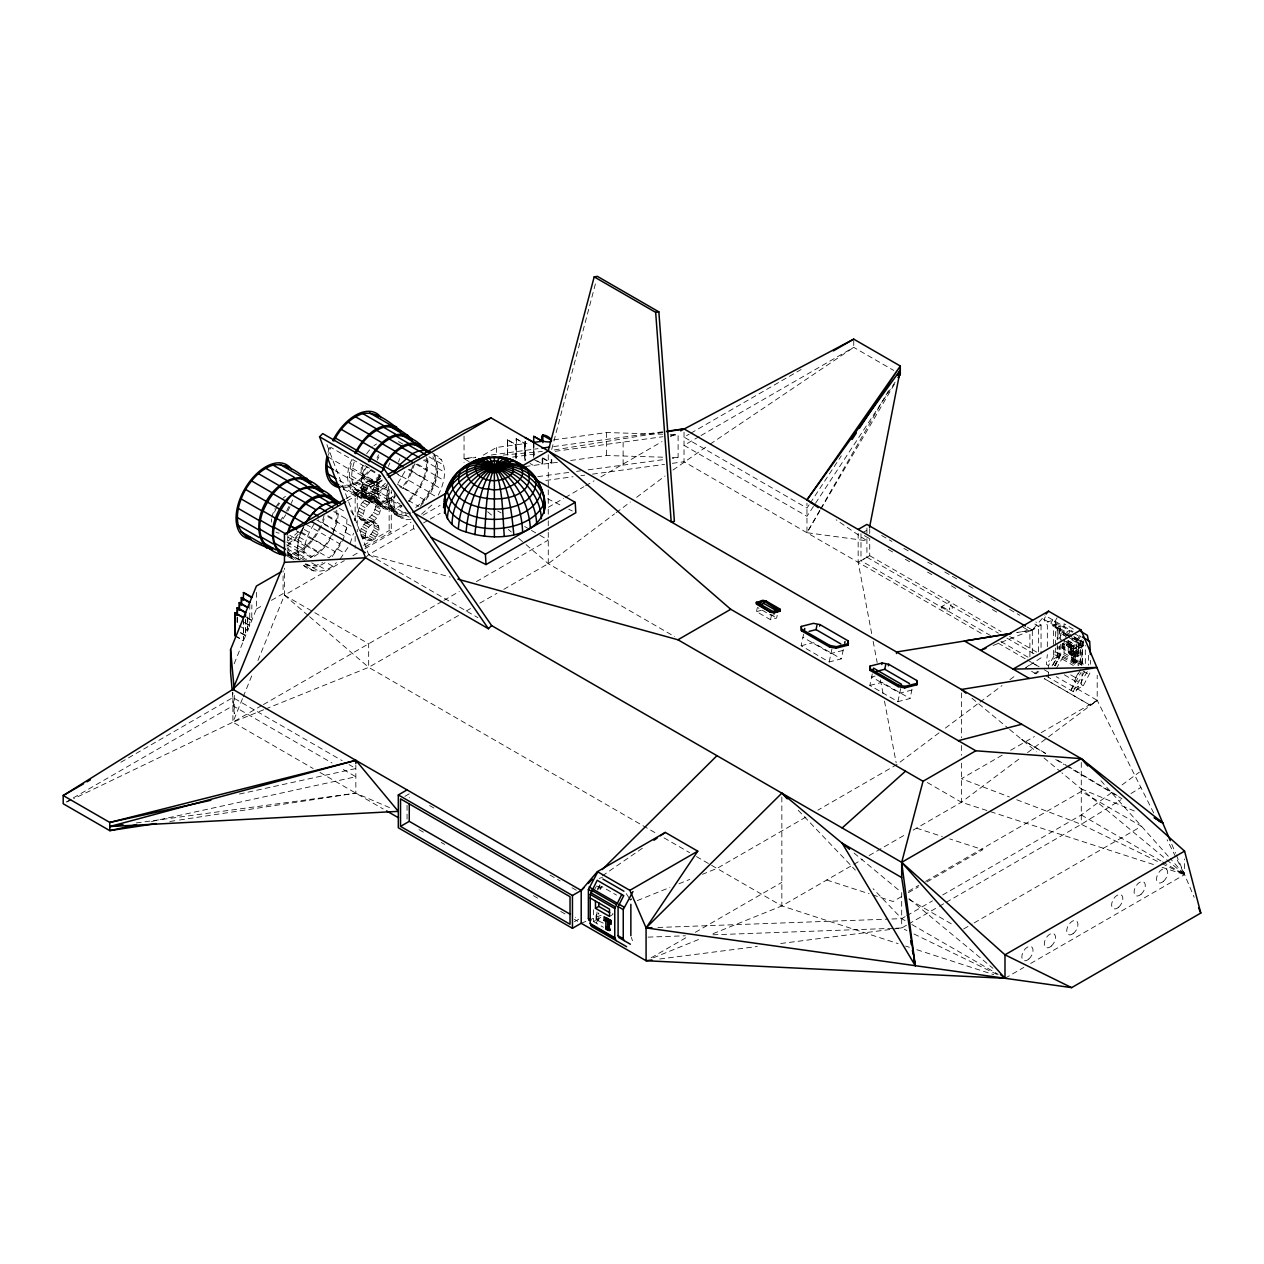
<?xml version="1.0" encoding="UTF-8"?>
<svg xmlns="http://www.w3.org/2000/svg" width="1264" height="1264" viewBox="0 0 1264 1264"><rect width="100%" height="100%" fill="white"/><g stroke="black" fill="none" stroke-linecap="round" stroke-linejoin="round"><path stroke-width="0.75" stroke-dasharray="5 3.75" d="M299.015 559.557C295.681 550.472 297.419 540.376 301.18 531.686M313.962 524.244C307.642 533.929 303.202 545.305 304.103 557.045L297.324 553.126M1063.087 647.61L1063.103 647.121M287.56 540.739L288.224 534.388M332.353 535.146L337.441 521.21L338.341 512.9L335.118 511.051M387.321 485.597C363.937 514.148 337.03 489.389 351.898 459.543L330.773 447.345L328.403 455.324M369.831 502.393C349.701 497.052 345.04 476.828 352.925 459.638L365.501 466.906C352.024 490.321 373.559 518.998 396.169 495.33M411.021 519.267L406.423 519.725L401.146 518.098L397.101 514.337L358.929 492.217C348.753 484.776 351.266 470.113 354.979 459.827M316.853 520.089L344.14 535.841L346.62 527.467L347.047 516.075M379.927 476.18C370.968 489.342 385.852 502.709 378.457 515.27C375.297 521.985 366.544 526.203 360.73 519.646C351.518 509.597 369.688 487.936 379.879 501.982L371.537 497.163M362.673 496.815C351.661 479.656 387.1 472.436 376.941 493.971C362.815 513.231 361.488 479.988 376.941 482.88M388.791 486.166L386.91 497.7L401.968 506.532C379.074 519.425 351.882 489.421 366.528 466.985L377.778 473.479M360.682 533.25C359.292 522.158 376.561 515.096 378.916 528.115C380.306 539.207 363.052 546.269 360.682 533.25L365.343 535.952L367.334 540.344M365.817 522.569C358.628 515.001 368.314 498.221 378.457 500.655M365.343 535.952C365.628 530.248 370.352 522.048 376.941 523.723M357.254 495.125C366.386 503.056 378.916 488.046 372.264 480.194M383.529 508.365C372.864 500.56 375.487 485.186 379.39 474.411M360.73 519.646C370.889 522.079 380.575 505.3 373.386 497.732M362.673 537.658C370.368 539.507 377.715 526.772 372.264 521.021M394.558 493.513L393.689 501.618L394.558 508.728L397.101 514.337M408.714 501.618C420.359 490.416 429.254 474.284 427.595 457.742M421.133 503.894C432.746 491.664 442.147 471.93 433.836 455.577M420.185 506.295C432.746 493.687 443.143 472.91 434.405 455.577L441.199 459.496C447.993 471.456 443.174 486.055 437.154 497.305M1068.981 642.965C1069.534 645.509 1066.579 643.629 1068.981 642.965C1079.993 645.888 1067.732 648.732 1075.19 644.703L1075.19 648.353L1073.484 649.333L1071.73 648.321L1073.436 647.342L1075.19 648.353M1069.518 651.418L1068.633 652.935L1069.391 651.371L1073.12 653.535L1072.046 654.863L1073.12 653.535M1071.651 651.244C1072.062 649.696 1078.255 653.393 1076.896 654.278M1072.125 659.745C1072.567 658.418 1077.449 661.072 1076.391 662.21M777.202 615.252L776.633 618.064L770.534 619.723L756.504 611.618L757.168 608.363M770.534 619.723L771.53 614.841M342.686 541.229L347.79 524.26L351.187 526.219M350.16 543.441L353.525 533.218M1062.408 647.516L1062.455 646.441M843.309 649.538L841.318 658.86L829.184 661.957L801.123 645.762L803.888 632.711M829.184 661.957L831.949 648.906M912.023 689.212L910.048 698.534L897.898 701.631L869.837 685.42L872.602 672.385M897.898 701.631L900.679 688.58M1070.102 644.751L1071.667 644.988L1070.102 644.751L1069.976 653.678M1080.641 669.683L1075.917 677.883L1071.05 690.365L1081.241 684.598L1082.189 672.732M595.391 283.926L551.452 450.411L662.889 432.335M324.074 515.538L321.988 522.538L334.849 529.964M324.105 518.967L323.015 522.632L318.291 519.915M398.571 461.992L399.566 458.658M415.003 494.982L402.142 487.556L407.545 479.656L414.292 462.261M399.598 486.577L402.742 488.394L408.383 480.13L415.429 461.96M1048.535 677.362L1048.441 665.654L1054.745 654.72L1055.582 647.99M1058.094 656.664L1060.733 654.847L1060.733 643.929M1060.733 654.847L1055.156 665.891M1056.23 668.688L1062.74 657.422L1064.067 652.935L1064.067 623.8L1073.894 629.472M1084.449 671.879L1073.089 691.534L1083.28 685.767L1090.437 672.006M244.837 622.473L249.798 625.332L256.418 609.011L256.418 591.805M242.483 698.613L232.908 722.186L73.802 798.658M243.225 696.796L252.057 675.023M257.951 660.503L284.463 595.186L284.463 568.152M234.172 663.758L247.618 630.689L247.618 617.274M286.565 511.114L290.341 503.277M304.118 525.587C298.904 535.683 294.939 548.592 300.421 559.352M320.329 525.998C314.041 539.444 302.38 553.679 286.375 554.122M321.562 525.65C315.178 539.428 303.644 554.217 287.418 555.496M377.02 458.026L378.536 454.882M289.709 535.241L329.035 557.945L335.039 551.61L342.56 539.128M397.923 483.259L406.423 468.818M596.087 920.524L596.008 911.834M1071.05 690.365L1080.941 672.527M819.736 510.466L806.969 532.713L866.914 540.818L836.12 519.804M820.715 508.76L888.513 390.671M594.301 889.935L596.26 886.554M597.366 889.145L600.21 884.231M597.619 890.093L600.1 885.795M599.752 889.066L601.332 886.333L616.5 895.086M600.353 889.414L601.933 886.68M596.229 922.925L597.588 920.571L596.008 915.626M603.212 923.131L596.434 919.908L600.779 917.395M1047.335 646.726L1047.335 625.19L1043.906 619.344L1045.865 615.947L1073.089 631.668M1050.795 623.326L1052.754 619.929M1057.083 617.78L1052.517 625.696L1081.81 642.602L1081.81 665.354M1055.851 627.623L1056.451 626.581M1052.106 665.78L1057.241 656.869L1057.241 641.701M1053.117 664.706L1057.842 656.522L1057.842 646.805M1054.571 665.543L1058.995 657.88L1058.995 646.504M1054.871 665.717L1059.595 657.533L1059.595 645.872M1076.896 639.774L1077.497 638.731M1077.07 639.868L1079.63 635.444M1078.745 639.458L1080.704 636.061M1075.617 677.709L1078.271 673.096M1087.293 671.595L1075.095 692.704L1046.497 676.193M332.195 556.492L341.754 542.856M340.142 558.988L349.48 545.147M819.878 510.798L806.969 532.713L806.969 503.167M820.857 509.123L895.339 382.66M809.102 504.826L806.969 508.096L684.029 437.123L689.117 434.184M810.177 503.198L841.287 455.846M895.117 382.123L806.969 516.297L684.029 445.323L699.292 436.507M279.929 521.305L283.847 515.554M288.239 543.71L293.88 539.586L304.213 527.151M286.833 546.111L294.196 540.739L304.972 527.752M299.41 550.63L312.271 558.056L319.018 553.126L325.306 546.49L330.694 538.59M1075.206 660.835L1073.642 660.582L1075.206 660.835L1075.332 651.908M993.125 645.462L1032.309 630.025L1044.791 615.521M341.185 486.198C352.877 486.387 362.436 478.203 369.625 469.781L381.001 476.354M385.362 483.243C378.916 490.211 368.503 496.626 358.929 492.217M362.894 496.863C373.386 497.021 382.313 490.132 388.838 482.516M409.599 499.201C420.549 488.346 428.559 472.562 426.205 456.857M431.877 505.031L419.158 516.312M1072.741 654.799L1068.475 652.335M365.486 557.772L368.677 554.612L413.565 528.684L417.104 530.438M332.558 566.067L325.78 562.148C319.128 566.92 309.285 570.301 302.301 564.329C312.097 574.504 327.502 572.75 336.414 562.67M1035.074 673.27L1037.728 671.263M1035.927 673.807L1031.535 671.263L1035.927 673.807L1041.204 669.778M1153.684 812.989L1097.199 700.319L1090.532 705.344L1044.206 678.594L1090.532 705.359L1097.199 700.319L1097.199 675.213M1071.414 653.52C1069.455 652.335 1070.956 655.589 1071.414 644.656M503.783 589.34L548.26 563.665L614.557 513.879M616.137 512.694L630.341 502.029M636.661 497.289L665.085 475.959M672.969 470.034L708.504 445.244M939.057 732.836L896.539 764.736L817.871 810.161M945.346 728.111L978.415 703.305M979.995 702.12L1002.036 685.578M1009.904 679.684L1016.209 674.944M913.145 830.116L961.43 802.245L1021.249 757.341M1027.553 752.617L1097.199 700.319L1056.198 676.651M942.739 894.944L1081.273 814.964L1112.652 791.833M1122.053 784.897L1139.322 772.178M288.113 541.055L299.268 530.959L335.039 551.61M393.151 496.152C387.053 501.192 378.284 504.62 370.668 500.939M287.165 548.655L305.825 559.415C325.085 552.131 338.136 530.453 336.73 510.119M602.217 875.936L642.649 848.049M710.131 444.138L853.737 347.347L853.737 339.131M946.151 902.338L1081.273 824.318L1121.01 799.733M1130.948 793.587L1140.886 787.44M355.152 520.689L355.152 493.165L380.638 478.44M346.036 498.616L380.243 478.882M355.152 493.165L357.27 494.398L382.771 479.672M347.347 500.813L383.261 480.083M507.322 455.245L507.654 439.746L516.344 444.754L524.592 443.648L524.592 458.958M483.227 455.135L496.578 447.44L515.807 444.833L515.807 458.232M516.107 457.884L516.107 438.75L525.16 443.569L530.122 442.89M363.653 545.29L389.154 530.564L391.271 531.781L391.271 490.495M256.418 609.011L263.086 605.172M271.412 600.353L283.089 593.622L283.089 570.664M365.77 546.506L391.271 531.781M308.1 615.442L284.463 595.186L344.329 560.631M352.877 555.686L358.012 552.731M364.854 548.781L411.021 522.111M422.998 515.206L440.109 505.331M423.551 522.917L428.528 520.041M430.202 519.077L440.172 513.326M548.26 507.291L563.539 498.474M565.229 497.495L583.889 486.719M585.595 485.739L594.08 480.841M600.874 476.923L661.957 441.642M670.441 436.744L677.235 432.825M120.902 762.239L232.908 697.57L342.181 760.659M690.808 433.204L801.123 369.515M66.597 801.787L71.685 798.848M73.375 797.868L232.908 705.77L331.942 762.95M700.999 435.527L853.737 347.347L893.648 370.399M261.759 705.533L232.908 722.186L232.908 692.64M263.449 704.554L442.21 601.348M443.933 600.353L459.322 591.473M476.417 581.598L548.26 540.123L539.839 535.257M265.487 709.025L368.677 667.345L459.322 614.999M466.163 611.049L471.298 608.095M479.846 603.165L496.942 593.29M404.907 796.336L409.267 793.808L409.267 797.742M862.443 532.823L868.273 529.458M871.686 633.627L858.161 562.29L866.914 557.234L866.914 537.168M990.644 635.618L860.989 560.726L869.727 555.686L869.727 538.29M941.885 608.363L941.885 606.436L949.059 602.296M941.885 606.436L947.099 609.453L949.675 607.968L949.675 609.896M1000.883 641.543L1029.891 658.291L1029.891 631.226L1038.629 626.186L1033.51 623.231M1032.309 653.204L1032.309 630.025L1016.793 632.537L1032.309 630.025L1041.046 624.985L1035.927 622.03M1048.535 621.477L1047.524 622.078L1052.343 620.355M1060.733 625.727L1058.189 627.197L1059.975 624.1L1060.733 642.112M1067.78 634.955L1062.503 632.6L1070.308 637.088M1065.631 636.219L1062.503 634.417L1069.328 630.483L1069.328 637.767L1083.359 645.857L1083.359 638.573M574.409 921.725L578.77 919.212L575.389 917.253M1069.929 645.304L1068.222 646.283L1066.468 645.272L1066.468 641.638L1068.175 640.658L1075.19 644.703M1062.171 644.719L1064.857 645.999L1064.651 649.68L1062.092 648.211L1062.155 644.529L1064.778 646.046L1064.778 649.696M1041.046 657.817L1025.641 667.866L1032.309 662.857L1038.581 666.46M1062.108 646.141L1064.604 647.468M1062.108 647.674L1063.988 648.716M1066.468 645.272L1068.175 644.292L1068.175 640.658M1063.94 647.2L1063.988 649.238M1071.856 637.988L1077.133 640.342L1078.887 643.186L1078.887 650.47L1065.631 643.502M593.543 909.811L593.543 921.567L596.087 920.097M1071.856 639.821L1076.533 642.523L1080.025 640.5L1085.286 643.534M1081.115 640.469L1082.126 639.884M1078.287 650.818L1078.887 643.186M1048.393 661.356L1049.515 660.709M1057.842 656.522L1053.497 659.034L1053.497 649.317M609.501 916.432L612.835 914.504L612.835 910.87M1068.222 646.283L1068.222 653.567L1069.929 652.587M1070.118 652.682L1071.825 651.703M1083.359 645.857L1076.533 649.791L1076.533 642.523M1071.872 653.693L1073.578 652.714M1078.84 652.113L1077.133 653.093L1077.086 662.02L1075.38 663L1075.38 655.716L1077.133 656.727L1078.84 655.747L1078.84 652.113L1062.503 643.518L1077.133 651.276M1073.515 645.572L1073.436 654.626L1071.73 655.605L1068.222 653.567M1075.38 655.716L1077.086 654.736L1078.84 655.747M1077.323 653.204L1070.118 649.048L1071.825 648.069L1071.872 660.977L1073.578 659.998M805.895 817.081L716.957 868.431L702.484 874.277M1077.165 681.47L1078.271 680.838M651.165 957.796L686.81 937.224M695.295 932.326L781.847 882.383M1002.162 755.193L961.43 778.703L1009.367 796.952M1010.647 750.295L1034.394 736.58M1041.188 732.662L1097.199 700.319M713.054 933.685L781.847 905.925L852.157 865.334M853.848 864.355L862.317 859.457M869.095 855.554L904.676 835.014M908.532 891.231L918.786 885.306M925.627 881.356L1081.273 791.485L1141.518 826.277L973.896 923.036M901.516 896.618L893.048 901.501L870.943 894.343M908.295 892.7L918.454 886.838M926.939 881.94L982.839 849.661L949.691 838.917M905.103 916.669L901.69 918.644L889.888 919.07M906.825 915.673L932.469 900.869M780.71 943.497L901.69 928.013L906.825 925.043M908.532 924.063L937.604 907.268M939.31 906.288L944.445 903.318M963.642 928.961L972.19 924.031M1004.991 978.289L1023.808 967.418M1030.65 963.468L1184.573 874.609L1184.573 858.951M66.739 802.055L72.032 799.512M1063.103 632.253L1060.749 633.406L1061.349 640.342M1076.533 651.624L1078.887 650.47M1071.24 647.231C1070.513 644.498 1070.008 650.423 1071.24 644.577M401.968 505.158C395.316 509.171 385.504 510.261 380.417 503.23M352.498 468.186L388.253 488.836C382.581 502.882 395.616 521.842 410.674 511.809M386.91 497.7C385.125 510.814 399.503 520.973 410.721 513.089M305.003 564.392L310.154 565.972L316.142 565.387L322.589 562.638M1072.931 647.057L1067.969 644.024M1072.725 658.86L1076.833 661.072M263.686 709.752L232.908 722.186L313.156 768.528M581.203 923.273L586.622 921.077M588.439 920.35L601.111 915.231M637.309 900.6L669.888 887.439M678.942 883.789L689.812 879.396M653.314 957.812L700.382 938.804M599.104 878.385L602.422 877.437M756.504 611.618L762.603 609.959M774.437 614.683L771.388 615.505L757.357 607.399M801.123 645.762L813.258 642.665L841.318 658.86M843.12 650.407L830.969 653.504L802.909 637.293M875.099 676.082L871.639 676.967L899.699 693.178L911.85 690.081M869.837 685.42L881.988 682.339L910.048 698.534M1074.258 651.924C1075.158 654.104 1075.538 649.491 1074.258 661.056M239.481 794.029L355.848 768.544L349.022 764.594M151.411 821.521L355.848 776.76L340.474 767.88M169.834 821.489L177.592 820.32M179.52 820.02L355.848 793.176L391.24 808.328M553.664 439.856L606.562 432.557L662.636 434.216M557.44 462.308L542.746 464.157L536.947 460.823M570.664 460.475L606.562 455.53L662.636 457.189M469.102 461.597L464.046 458.674L475.722 457.094M491.301 454.993L538.022 448.657M553.6 446.555L662.605 431.798M512.568 457.062L537.769 453.65M555.228 451.295L662.936 436.712M670.52 435.685L678.104 434.658L678.104 457.647L672.416 458.405M525.16 466.542L533.424 465.421L530.027 463.461M542.193 458.5L542.193 464.236L533.977 465.357L531.085 463.683M537.769 476.639L568.816 472.436M576.574 471.377L580.445 470.856M588.202 469.813L662.936 459.701M545.811 480.446L573.066 476.749M580.855 475.706L584.742 475.169M592.532 474.126L664.564 464.378M672.337 463.319L684.029 461.739L984.482 635.239M136.275 822.943L355.848 793.176L355.848 765.257M659.729 958.981L757.294 946.499M464.046 458.674L475.801 457.6M503.214 455.072L542.382 451.469M657.88 927.476L887.928 919.133M648.037 937.13L685.404 935.787M712.928 934.791L893.822 928.297M895.797 928.218L901.69 928.013L906.936 930.557M670.378 434.437L678.104 434.658M672.306 457.473L678.104 457.647M326.918 444.596L368.677 554.612L450.253 577.079M433.631 454.661L437.154 455.735L441.199 459.496M1072.141 654.957L1068.222 652.666M287.892 554.517L299.821 560.015M927.286 782.511L961.43 802.245L1154.569 864.876M1162.074 867.309L1184.573 874.609L1167.099 839.738M916.526 828.157L942.312 836.515M826.735 879.997L869.095 893.743M696.48 856.597L781.847 905.925L898.104 943.623M905.609 946.057L909.353 947.273M916.858 949.706L993.741 974.639M1016.746 799.764L1081.273 824.318L1160.068 862.664M1081.273 788.894L1135.578 811.504M1161.806 863.517L1184.573 874.609L1170.227 858.493M913.951 933.97L997.991 974.876M547.549 498.727L561.69 505.726M568.753 509.234L572.292 510.972M1054.824 621.13L1055.582 622.757L1072.457 632.284M1073.831 633.28L1080.372 637.072M1043.906 619.344L1072.551 635.887M1074.179 636.819L1082.821 641.812M1073.784 636.898L1080.025 640.5L1080.056 664.343M1057.241 627.734L1058.995 628.745M1080.056 640.895L1081.81 641.907M1074.021 638.541L1077.133 640.342M1064.177 633.454L1070.418 637.056M1071.983 637.957L1078.208 641.543L1078.05 665.433M1082.063 646.394L1078.05 644.071L1082.395 641.559L1082.395 664.864M1080.025 647.784L1065.994 639.679L1065.994 632.411M1066.468 641.638L1073.689 645.951M1064.177 640.737L1078.208 648.827M881.672 535.525L891.91 541.434M903.839 548.339L910.665 552.273M927.729 562.132L932.848 565.087M944.793 571.976L956.737 578.88M968.682 585.785L973.801 588.74M990.865 598.583L997.691 602.533M1009.636 609.422L1019.858 615.347M1068.27 643.265L1073.61 646.346M1068.143 643.439L1073.515 646.536M1067.985 643.834L1073.247 646.868M1068.048 644.324L1072.788 647.057M1072.062 650.518L1077.323 653.551M1077.26 653.757L1071.919 650.676L1077.165 653.946M1071.698 651.039L1077.039 654.12M1062.139 646.046L1064.604 647.531M1071.651 651.608L1076.596 654.452M1027.19 627.07L1032.309 630.025M1069.075 651.45L1073.199 653.836M1068.917 651.576L1073.183 654.041M1073.436 654.626L1062.187 648.148L1062.234 644.482M1068.633 651.924L1073.025 654.452M1068.459 652.524L1072.583 654.91M864.402 535.636L871.228 539.586M888.276 549.429L893.395 552.4M905.34 559.288L912.166 563.238M927.523 572.102L934.349 576.036M951.413 585.896L958.238 589.846M968.477 595.755L980.422 602.644M992.351 609.548L997.47 612.503M1023.066 627.292L1029.891 631.226M1064.067 652.935L1085.349 665.212L1085.286 645.509M1072.567 658.971L1076.833 661.435M1072.409 659.144L1076.77 661.657M1072.283 659.318L1077.086 662.02M1063.577 654.578L1081.589 664.975M1072.125 660.108L1076.075 662.383M1071.872 660.977L1075.38 663M1055.582 651.876L1078.745 665.243M1062.74 657.422L1075.838 664.975M1054.745 654.72L1073.357 665.48M1083.185 671.152L1089.584 674.85M1057.241 656.869L1058.995 657.88M869.727 555.686L1001.104 631.558M1009.636 636.487L1038.629 653.251L1038.629 626.186M866.914 557.234L998.37 633.169M1006.902 638.099L1037.633 655.842M1070.766 674.897L1075.917 677.883M1048.441 665.654L1046.387 664.469L1047.335 654.562M1064.335 674.834L1075.79 681.438M1081.241 684.598L1083.28 685.767M998.149 643.123L1025.452 658.907M1027.174 659.887L1042.531 668.767M1044.238 669.746L1049.373 672.717M516.107 438.75L524.592 443.648M542.872 457.947L551.783 463.082L551.783 457.347M542.54 458.137L551.23 463.161L551.23 457.426M507.322 439.935L515.807 444.833M1045.533 753.233L1021.707 739.472L1045.486 753.534M1057.447 760.106L1065.963 765.02M1067.653 766L1119.509 796.841M533.708 459.338L542.193 464.236M770.408 614.462L776.633 618.064M1081.273 814.964L1160.873 860.91M1162.564 861.89L1184.573 874.609L1061.918 772.841M430.36 451.817L437.154 455.735M436.949 461.202L443.743 465.12M428.954 456.825L436.317 461.076M398.476 441.578L403.342 444.391M424.815 459.527L428.038 461.376M437.818 468.296L444.612 472.215M423.456 460.112L437.17 468.028M417.499 464.109L427.153 469.687M497.732 510.956L501.097 512.9M524.686 526.519L529.727 529.426M531.417 530.406L538.148 534.293M415.824 464.109L436.317 475.959M436.949 476.417L443.743 480.336M409.568 469.307L412.712 471.124M411.685 471.03L424.546 478.44M408.256 469.544L433.836 484.317M434.405 484.965L441.199 488.884M394.131 471.899L429.886 492.549M397.765 474.569L401.146 476.528M430.36 493.387L435.448 496.325M526.093 544.673L548.26 563.665L674.597 636.598M365.154 465.689L370.241 468.628M397.449 484.333L424.736 500.086M408.398 500.465L418.732 506.422M363.921 475.754L378.015 483.891M350.207 468.802L362.784 476.07M383.577 488.078L391.445 492.612M369.23 479.909L378.694 485.376M327.929 456.904L349.054 469.102M362.768 477.018L383.893 489.215M367.461 480.668L372.137 483.354M374.255 484.586L378.916 487.272M365.707 481.947L370.384 484.633M374.018 486.751L378.694 489.437M351.645 476.117L400.261 504.178M364.079 483.67L368.74 486.371M373.354 489.026L378.015 491.728M363.037 484.065L375.898 491.475M349.275 477.476L361.852 484.744M376.53 493.213L389.107 500.481M362.673 485.724L367.334 488.425M372.264 491.269L376.941 493.971M335.086 470.666L348.09 478.171M355.405 482.39L376.53 494.587M361.583 487.983L366.26 490.669M370.858 493.323L375.534 496.025M352.498 483.053L405.855 513.863M387.779 504.81L394.558 508.728M405.776 515.191L409.173 517.15M363.921 491.333L376.783 498.759M382.36 501.982L395.221 509.408M360.904 490.258L365.58 492.96M369.23 495.061L373.891 497.747M350.207 485.092L362.784 492.36M369.467 496.215L382.06 503.483M354.979 488.552L399.851 514.464M360.682 492.423L365.343 495.109M367.461 496.341L374.444 500.307M375.692 501.018L380.78 503.957M339.305 480.478L369.167 497.716M399.629 515.807L406.423 519.725M366.528 497.1L388.933 510.024M360.904 494.319L370.384 499.786M367.066 498.364L372.137 501.287M376.008 503.514L381.08 506.453M394.368 514.179L401.146 518.098M361.583 495.82L368.74 499.944M352.925 491.111L375.487 504.131M340.522 485.818L362.31 498.395M364.743 500.054L369.815 502.977M375.692 506.374L380.78 509.297M343.413 489.073L356.416 496.578M362.594 502.329L367.666 505.252M374.808 509.376L379.879 512.299M360.73 505.031L365.817 507.97M373.386 512.331L378.457 515.27M359.308 507.986L364.395 510.925M371.537 515.048L376.609 517.971M358.423 511.004L363.495 513.927M369.372 517.324L374.444 520.247M370.858 520.594L378.015 524.718M358.123 513.848L363.195 516.771M367.066 519.014L372.137 521.937M369.23 520.752L378.694 526.219M358.423 516.344L363.495 519.283M364.743 519.994L372.137 524.197M374.255 525.413L378.916 528.115M359.308 518.319L367.666 523.138M365.707 522.775L370.384 525.476M374.018 527.578L378.694 530.28M339.242 508.349L346.62 512.599M364.079 524.513L368.74 527.199M373.354 529.869L378.015 532.555M362.673 526.567L367.334 529.268M372.264 532.112L376.941 534.798M333.759 511.62L347.474 519.551M361.583 528.81L366.26 531.512M370.858 534.166L375.534 536.868M360.904 531.101L365.58 533.787M369.23 535.889L373.891 538.59M367.461 537.184L372.137 539.87M327.803 515.633L337.441 521.21M360.904 535.146L370.384 540.613M327.818 516.613L346.62 527.467M361.583 536.647L368.74 540.787M346.036 532.665L352.83 536.584M368.677 554.612L477.95 617.701M306.125 524.402L340.19 544.073M304.15 529.426L309.238 532.365M337.978 549.35L344.756 553.269M312.445 539.08L325.306 546.49M300.453 532.65L313.03 539.918M296.171 530.69L301.053 533.503M299.094 537.01L305.888 540.929M306.157 545.716L319.018 553.126M293.88 539.586L306.457 546.854M287.686 536.995L294.196 540.739M297.356 545.432L304.134 549.35M909.037 899.415L953.609 925.153M286.833 542.003L312.271 556.681M286.833 544.737L299.41 552.005M319.128 565.956L325.922 569.874M311.718 562.828L316.142 565.387M292.663 553.506L305.525 560.916M287.639 552.273L292.347 555.007M287.323 552.795L301.037 560.726M307.199 564.281L310.154 565.972M312.714 567.631L319.508 571.549M287.987 555.054L296.013 559.683M287.402 556.176L292.221 558.957M905.071 920.603L901.69 918.644L873.092 888.703M911.85 924.505L998.212 974.37M284.463 595.186L313.093 611.713M314.783 612.692L368.677 643.803L368.677 667.345L657.201 833.924M664.042 837.874L689.638 852.647M246.907 617.385L251.868 620.261M246.654 617.638L251.741 620.577L251.868 604.903M244.584 622.725L249.672 625.664L247.744 630.388L242.783 627.513M239.133 625.791L247.618 630.689M240.713 632.6L245.674 635.476L245.674 620.118M240.444 632.869L245.532 635.808L245.532 616.627M235.325 635.76L243.604 640.548L243.604 619.455M234.993 635.95L243.478 640.848L243.478 621.667M596.766 885.953L600.779 888.26M429.618 805.563L436.396 809.466M549.966 875.036L560.126 880.913M571.992 887.755L577.079 890.693M596.734 919.386L598.788 920.571L598.788 912.987M593.543 921.567L603.37 927.239M319.997 772.462L383.15 808.944M419 829.626L425.826 833.576M441.199 842.44L444.612 844.415M533.392 895.67L540.218 899.62M560.71 911.439L567.536 915.389M574.362 919.323L577.774 921.298M313.772 570.996L309.095 568.247L305.793 563.491M1055.693 759.553L1064.177 764.578M1065.884 765.573L1121.958 798.722M971.969 698.218L1008.151 728.222M1009.652 729.47L1036.591 751.827M1044.048 758.005L1060.417 771.593M854.037 853.042L900.205 891.341M909.037 898.672L992.983 968.319M487.683 511.762L492.123 515.554M508.365 529.49L511.32 532.018M518.714 538.338L524.623 543.409M309.585 616.706L368.677 667.345M294.67 558.419L290.72 554.754L288.224 549.271L287.592 544.057M293.833 559.873L289.693 556.034L287.086 550.282M798.184 810.256L855.38 870.153M1100.912 780.71L1168.916 857.024M350.728 510.861L352.925 514.037L354.615 520.484M626.265 893.664L629.282 898.23M1076.533 640.69L1078.287 643.534M1171.775 844.241L1175.536 853.168M1176.294 854.954L1194.164 897.329M597.524 919.276L598.188 920.919L598.188 913.145M631.384 937.398L632.442 940.7M873.155 641.338L877.169 662.541M880.455 679.906L883.015 693.399M884.484 701.109L896.176 762.808M232.339 692.166L234.282 713.733L234.282 694.141M413.439 525.066L413.565 528.684M1090.437 660.345L1090.437 664.232M1088.62 655.337L1088.62 665.148M1082.189 641.433L1082.189 664.911M1081.273 762.461L1081.273 824.318M1080.641 640.548L1080.641 665.796M1074.906 651.971L1074.906 661.009M1074.7 651.924L1074.7 661.056M1074.479 651.908L1074.479 661.072M1071.05 644.529L1071.05 653.646M1070.829 644.514L1070.829 653.662M1070.608 644.529L1070.608 653.646M1070.229 644.656L1070.229 653.52M1059.595 628.398L1059.595 638.115M1058.995 629.44L1058.995 638.92M1057.842 639.047L1057.842 627.386L1053.497 629.899L1053.497 647.373M1057.241 628.429L1057.241 639.805M1055.582 622.757L1055.582 646.062M1041.046 624.985L1041.046 653.962M961.43 692.925L961.43 737.765M961.43 745.57L961.43 755.303M961.43 763.108L961.43 802.245M952.234 606.483L952.234 608.411M950.923 604.224L950.923 606.151M947.099 609.453L947.099 611.365M901.69 892.574L901.69 928.013M869.727 528.621L869.727 536.363M866.914 528.052L866.914 535.351M860.989 533.677L860.989 560.726M858.161 533.313L858.161 562.29M781.847 797.031L781.847 905.925M684.029 432.193L684.029 461.739M623.12 442.1L623.12 465.089M606.562 432.557L606.562 455.53M597.019 911.976L596.434 920.192L596.434 912.213M548.26 454.803L548.26 487.857M548.26 489.8L548.26 503.404M548.26 509.218L548.26 518.872M548.26 520.815L548.26 530.469M548.26 532.397L548.26 563.665M542.746 458.421L542.746 464.157M533.977 442.368L533.977 455.783M533.708 445.939L533.708 457.426M533.424 442.447L533.424 455.846M525.287 441.183L525.287 460.333M525.16 443.569L525.16 458.879M524.939 441.373L524.939 460.523M516.455 438.545L516.344 458.168M507.654 439.746L507.654 455.056M496.578 447.44L496.578 455.087M464.046 436.127L464.046 462.529M407.055 805.342L407.055 820.794M389.154 489.263L389.154 530.564M357.27 494.398L357.27 531.749M355.152 536.426L355.152 548.228M249.798 604.239L249.672 625.664L247.744 630.357L247.744 616.943M237.411 617.274L237.411 624.937M237.047 617.48L237.047 625.143M432.794 456.873A33.496 19.339 -60 0 1 415.382 507.717M406.155 512.347A33.496 19.339 -60 0 1 389.059 490.464M389.849 462.94A21.757 12.561 -60 0 1 388.317 466.369M380.511 476.607A21.757 12.561 -60 0 1 361.662 465.721M366.639 453.855A21.757 12.561 -60 0 1 372.548 446.887M373.86 445.797A21.757 12.561 -60 0 1 376.53 443.98M380.211 475.469A20.082 11.597 -60 0 1 362.815 465.421M378.916 456.81A41.902 24.19 -60 0 1 377.241 460.064M370.226 470.619A41.902 24.19 -60 0 1 340.585 487.73M328.024 452.259A41.902 24.19 -60 0 1 329.746 447.251M292.553 500.038A41.902 24.19 -60 0 1 291.368 503.356M289.977 506.674A41.902 24.19 -60 0 1 286.659 513.168M285.727 514.732A41.902 24.19 -60 0 1 280.513 522.143M274.525 512.173A20.082 11.597 -60 0 1 276.784 507.464M277.701 505.979A20.082 11.597 -60 0 1 279.723 503.167M279.139 533.092A21.757 12.561 -60 0 1 275.947 532.112M271.444 522.143A21.757 12.561 -60 0 1 271.681 518.919M271.965 517.245A21.757 12.561 -60 0 1 275.046 508.649M275.947 506.99A21.757 12.561 -60 0 1 279.139 502.314M282.852 498.395A21.757 12.561 -60 0 1 285.49 496.341M1073.894 652.05L1073.752 660.835L1073.894 652.05M1054.208 624.843L1053.196 625.427L1058.821 624.685L1054.208 624.843M1163.575 881.229A7.916 4.566 -60 0 0 1166.087 868.968A7.916 4.566 -60 0 0 1156.718 877.279A7.916 4.566 -60 0 0 1163.575 881.229M1141.092 894.233A7.916 4.566 -60 0 0 1143.667 881.94A7.916 4.566 -60 0 0 1134.282 890.188A7.916 4.566 -60 0 0 1141.092 894.233M1118.687 907.157A7.916 4.582 -60 0 0 1121.2 894.88A7.916 4.582 -60 0 0 1111.814 903.191A7.916 4.582 -60 0 0 1118.687 907.157M1028.88 958.997A7.916 4.566 -60 0 0 1031.392 946.736A7.916 4.566 -60 0 0 1022.023 955.031A7.916 4.566 -60 0 0 1028.88 958.997M1051.332 946.041A7.916 4.566 -60 0 0 1053.844 933.764A7.916 4.566 -60 0 0 1044.475 942.075A7.916 4.566 -60 0 0 1051.332 946.041M1073.12 933.622A7.916 4.566 -60 0 0 1076.738 921.14A7.916 4.566 -60 0 0 1067.132 928.25A7.916 4.566 -60 0 0 1073.12 933.622"/><path stroke-width="1.5" d="M484.444 536.331C486.577 510.056 485.25 479.53 499.88 456.968C524.987 459.496 545.353 482.279 545.242 507.528C537.247 539.76 492.123 541.087 466.1 531.939C436.159 524.876 439.967 487.225 459.195 470.872C473.652 456.762 495.978 453.16 514.353 460.87M474.901 534.656C477.539 508.965 480.541 471.82 505.189 457.9L508.128 458.958M466.1 531.939C468.296 504.383 479.704 466.116 510.071 459.417C523.138 463.935 534.656 473.731 539.807 486.608M458.39 528.289C460.08 498.537 481.379 461.502 514.353 461.439C538.132 476.797 504.32 493.718 488.852 488.978C470.24 489.99 455.103 466.764 478.661 459.417C508.381 466.321 528.842 498.664 530.343 528.289M452.054 523.849C452.986 472.689 530.769 431.04 544.263 499.422L543.315 505.031L544.263 513.247M269.358 548.039L272.613 549.919C260.131 544.468 243.304 539.428 238.232 525.429C235.562 512.994 239.67 500.339 245.595 489.452C252.057 478.898 260.969 469.007 273.071 465.089C287.718 462.498 300.5 474.537 311.465 482.627M266.72 548.102C243.873 524.023 274.667 470.682 306.947 478.424M281.066 552.937L285.775 555.654C256.402 550.045 254.285 524.197 267.557 502.14C280.023 479.609 303.471 468.517 323.015 491.159L319.871 489.342M280.134 553.916C258.251 530.833 287.75 479.72 318.686 487.146M285.79 555.244C264.366 545.321 274.92 515.933 286.375 501.982C297.561 482.674 325.685 483.338 336.145 502.74M340.174 487.193C327.961 482.69 325.18 468.328 327.929 456.904M447.361 518.761C448.846 482.09 494.256 452.038 527.609 470.192C540.708 504.684 469.055 507.464 459.085 482.2C454.819 463.051 481.505 459.132 494.366 465.974C518.43 472.088 540.36 492.992 541.371 518.761M444.47 513.247C446.382 471.33 507.133 449.557 535.857 479.672C538.116 517.039 465.863 517.276 452.875 489.2C448.388 467.727 478.535 461.028 494.366 465.974C516.091 468.612 537.627 483.101 543.315 505.031C526.582 537.153 453.76 537.674 444.47 499.422C451.659 454.376 522.427 456.02 541.371 491.617C532.128 528.621 456.604 528.621 447.361 491.617C456.351 474.743 475.817 466.084 494.366 465.974C517.403 475.627 535.604 498.474 536.679 523.849M443.49 507.528L444.138 503.704M869.537 527.388L900.3 370.131L806.969 499.88L818.298 507.638M756.346 602.754L762.603 600.321L765.873 600.921L779.904 609.027L779.983 611.207L773.884 612.866L770.598 612.282L756.567 604.176L756.346 602.754L760.912 601.506M756.567 604.176L756.504 601.996M759.348 604.698L763.914 603.465L764.357 601.348L778.229 610.196M765.873 600.921L768.844 603.481M770.598 612.282L756.725 603.418M772.146 611.776L778.387 609.438M773.884 612.866L780.141 610.449M779.983 611.207L779.904 609.027M801.281 626.438L801.423 630.752L829.484 646.963L836.041 648.211L848.176 645.114L848.033 640.801L819.973 624.59L813.431 623.342L801.281 626.438L801.423 630.752M804.457 630.041L804.789 628.461M809.086 631.384L816.038 629.614L816.939 625.364M819.657 626.122L819.973 624.59M829.484 646.963L829.816 645.43L801.755 629.235M836.041 648.211L836.357 646.694L848.507 643.597M844.668 643.092L845 641.575M848.033 640.801L848.176 645.114M870.011 666.112L870.153 670.426L898.214 686.636L904.755 687.885L916.906 684.788L916.763 680.474L888.703 664.264L882.146 663.015L870.011 666.112L870.153 670.426M873.171 669.715L873.519 668.135L901.58 684.33M881.83 664.532L882.146 663.015M876.078 671.5L884.753 669.288L885.653 665.038M888.371 665.796L888.703 664.264M898.214 686.636L898.53 685.104L870.469 668.909M904.755 687.885L905.087 686.368L917.237 683.271M916.763 680.474L916.906 684.788M608.679 919.623L607.621 920.097L608.885 921.172M609.311 928.282L607.731 928.045M523.312 465.326L548.26 450.916L594.191 276.879L597.382 276.358L658.86 311.845L674.391 521.384L671.2 521.906L655.668 312.366L594.191 276.879M901.69 877.548L842.124 843.151L915.262 965.68L901.69 877.548L901.69 862.332L923.02 781.278L975.824 750.784L1081.273 758.653L1162.722 822.817L1159.104 821.3M287.086 534.704C291.605 515.854 308.274 489.5 330.694 496.025M288.729 532.713C292.821 511.13 318.686 483.101 340.19 503.435L335.039 501.84L324.706 495.883M589.245 920.476L588.392 918.596L588.392 889.477L597.382 872.713M626.66 946.72L591.536 926.449L590.209 923.494L590.209 894.375L597.193 880.297L623.752 895.639L618.096 906.62L618.096 935.755L618.933 937.619L630.388 944.224M616.089 940.621L614.762 937.683L614.762 908.547L621.746 894.47M624.084 940.59L623.247 938.725L623.247 909.59L632.964 891.562M448.925 486.608C455.514 469.529 476.291 452.812 494.366 465.974C512.031 482.99 521.621 507.638 522.632 531.939M344.329 499.612L284.463 534.166L284.463 562.354L232.908 689.354L63.2 795.546L63.2 803.746L109.778 830.638L156.278 823.559M232.165 690.207L230.585 672.574L230.585 649.554L256.418 586.054L281.43 571.628M333.791 441.073C339.842 429.017 349.67 417.957 362.768 413.581C377.43 410.974 390.197 423.013 401.162 431.103M354.915 453.27C362.389 438.687 378.442 420.169 396.643 426.916M355.816 453.618C361.615 442.068 371.047 431.482 383.577 427.279C394.684 424.783 404.812 432.809 412.712 439.651L409.568 437.834M368.393 460.886C375.566 446.919 390.939 429.175 408.383 435.622M369.025 461.818C374.523 450.505 383.656 440.141 395.853 436.033C407.229 434.137 420.106 441.689 425.842 451.216M382.787 469.56C388.854 455.704 408.872 435.164 423.519 449.621M448.262 488.394L445.418 493.797L444.47 501.792L445.908 499.043M897.361 375.266L900.3 370.131M304.814 524.37C311.529 512.805 324.263 499.075 338.91 503.04M898.309 377.604L900.3 374.239L900.3 366.023L853.737 339.131L680.632 430.866M462.798 469.797L464.457 467.174M852.031 439.509L856.313 432.983M859.536 428.085L900.3 366.023L806.969 499.88M898.23 377.383L900.3 374.239M651.924 959.976L646.078 960.735L581.203 923.273L572.45 928.313L398.318 827.778L398.318 794.945L572.45 895.481L581.203 890.441L597.414 871.623L665.291 832.423L697.744 851.162L646.078 927.902L646.078 960.735L1004.991 978.289L1004.991 954.81L901.69 862.332L491.617 625.585L384.209 469.086L322.731 433.599L319.555 436.759L365.486 557.772L488.425 628.745L491.617 625.585M306.236 521.937C312.571 511.952 322.415 501.919 335.039 501.84M420.406 444.501C404.796 438.418 390.908 453.744 383.529 465.784L370.668 458.358M394.368 472.61L399.851 464.694L389.517 458.737M611.065 922.436L609.374 923.415L611.128 924.426C610.544 914.852 611.018 926.307 609.311 920.587M609.912 928.866L609.912 930.099M1046.039 614.067L1048.535 611.176L1080.973 629.899L1170.259 840.671M319.555 436.759L381.017 472.262L384.209 469.086M581.203 923.273L581.203 890.441L584 887.66M588.187 883.489L592.389 879.333M602.185 869.6L716.957 755.682M849.566 849.329L781.847 793.144L646.078 927.902L629.851 890.346L597.414 871.623M842.124 827.952L905.514 771.166M606.704 927.997C608.711 923.526 602.233 931.173 610.228 930.02M653.978 840.244L657.217 838M660.44 835.773L665.291 832.423M387.084 474.932L464.046 430.487L491.017 417.878L1081.273 758.653L1184.573 851.13L1200.8 913.066L1071.635 987.642L646.078 927.902L651.971 927.681M284.463 534.166L311.434 521.558L345.641 501.808M388.396 477.128L491.017 417.878M243.257 600.337L243.589 592.468L251.868 597.24M241.187 605.409L241.535 597.54L249.798 602.312M524.939 437.549L533.977 442.368L542.193 441.262L533.708 436.364L533.708 442.1M239.133 610.449L239.465 602.58L247.744 607.368M533.708 436.364L542.746 441.183C565.245 445.955 536.284 425.778 542.54 440.915M237.047 615.552L237.411 607.684L245.674 612.455M235.325 612.756L234.993 635.95L234.993 612.929L243.604 617.527M412.949 512.378L446.84 492.802M83.566 783.791L63.2 795.546L109.778 822.437L210.867 800.286M86.963 781.831L90.36 779.872M833.371 350.886L853.737 339.131M414.639 513.342L485.408 554.201L575.199 502.361L575.815 512.726L486.024 564.566L431.245 537.437M398.318 794.945L407.055 789.905M858.161 529.442L866.914 524.402L1032.514 620.055M457.852 579.165L677.946 639.774L730.75 609.295L975.824 750.784M400.53 826.387L570.032 924.253L570.032 896.729L400.53 798.864L400.53 826.387L409.267 821.347L570.301 914.314M1048.535 611.176L980.643 650.36L985.999 648.258M595.47 901.058L595.47 908.326L598.804 906.399L609.722 912.703M629.851 890.346L697.744 851.162M1080.973 629.899L1013.096 669.098L1097.199 667.487L961.43 689.465L965.949 693.209M630.294 899.747L631.305 899.162M611.128 920.792L604.113 916.732L604.113 920.382L605.804 919.402L610.733 922.088M604.113 920.382L605.867 921.393L607.557 920.413M605.867 921.393L605.867 928.677L607.557 927.697L607.652 919.971M913.84 957.986L915.262 965.68L901.69 862.332L1081.273 758.653L1087.814 766M1184.573 851.13L1004.991 954.81L1071.635 987.642M474.379 460.87L483.543 457.9C508.191 471.82 511.193 508.965 513.832 534.656M764.357 601.348L758.258 603.007L772.288 611.097M109.778 826.53L355.848 760.343L398.318 811.362L109.778 826.53L123.019 824.744M958.317 740.672L1021.707 724.272M136.275 824.839L109.778 830.638L109.778 822.437L355.848 760.343L355.848 763.614M480.604 458.958L488.852 456.968C503.483 479.53 502.156 510.056 504.289 536.331M655.668 312.366L658.86 311.845M666.728 431.719L684.029 428.907L1025.483 626.091M1010.979 633.469L964.432 640.99L1029.307 678.452M1010.979 633.485L896.539 652.003L896.539 653.52M541.908 448.135L549.698 447.077M666.507 431.277L684.029 428.907M430.36 451.817L425.099 450.189L418.732 450.916L408.398 444.96M606.625 918.059L606.056 919.544M284.463 562.354L365.486 557.772L232.908 689.354L581.203 890.441M497.874 457.568L501.381 457.773M770.756 611.523L774.042 612.108M829.816 645.43L836.357 646.694M898.53 685.104L905.087 686.368M335.292 484.381L338.231 485.297M245.595 535.904L250.003 537.263M267.557 546.648L273.198 548.386M280.971 552.463L284.574 553.569M519.472 464.899L524.276 467.174L525.95 469.797M296.692 529.268L290.72 526.029L295.144 528.589M1080.815 631.479L1087.356 635.255L1088.62 641.622M1082.205 636.93L1089.679 641.243L1090.437 654.531M542.54 435.164L551.23 440.188M816.038 629.614L840.797 643.913M884.753 669.288L909.511 683.587M771.956 605.282L779.746 609.785M763.914 603.465L777.96 611.555M534.767 479.009L575.199 502.361M369.625 412.901L390.75 425.099M390.149 426.616L402.742 433.884M402.142 435.416L415.003 442.842M419.727 445.56L424.546 448.341M416.172 443.996L429.886 451.912L424.736 450.332L414.402 444.359M362.768 413.581L383.893 425.778M425.099 450.189L428.48 452.149M383.577 427.279L396.169 434.532M395.853 436.033L408.714 443.459M425.747 454.724L418.953 450.806L412.285 453.665L399.629 464.899L403.026 466.858M355.405 416.709L376.53 428.907M376.53 430.266L389.107 437.534M389.107 438.908L401.968 446.334M419.158 457.521L401.968 447.693M348.042 422.081L369.167 434.279M369.467 435.416L382.06 442.684M382.36 443.822L395.221 451.248M395.521 452.401L412.57 462.324M341.185 429.318L362.31 441.515M362.894 442.353L375.487 449.621M376.072 450.458L388.933 457.884M335.292 437.944L356.416 450.126M357.254 450.616L369.831 457.884M384.367 466.274L394.7 472.23M677.946 639.774L923.02 781.278M326.965 465.974L333.459 469.718M327.929 473.905L336.05 478.598M330.773 480.194L338.894 484.886M279.929 464.409L301.053 476.607M300.453 478.14L313.03 485.408M312.445 486.94L325.306 494.35M331.626 498.016L334.849 499.865M273.071 465.089L294.196 477.286M293.88 478.787L306.457 486.055M332.432 502.045L337.52 504.984M306.157 487.556L319.018 494.982M318.702 496.483L329.035 502.44M265.709 468.233L286.833 480.431M326.017 503.736L332.811 507.654M286.833 481.789L299.41 489.057M299.41 490.432L312.271 497.842M312.271 499.217L322.589 505.173M319.365 507.528L326.159 511.446M258.346 473.589L279.47 485.787M279.771 486.94L292.347 494.208M292.663 495.346L305.525 502.772M305.825 503.909L316.142 509.882M312.951 513.184L318.038 516.123M251.489 480.841L272.613 493.039M273.198 493.876L285.775 501.144M286.375 501.982L299.236 509.408M299.821 510.245L310.154 516.218M311.434 521.558L365.312 552.668M245.595 489.452L266.72 501.65M267.557 502.14L280.134 509.408M280.971 509.882L293.833 517.308M294.67 517.798L305.003 523.754M276.832 518.509L289.693 525.935M263.228 511.162L275.805 518.414M241.076 498.869L262.201 511.067M274.225 527.278L285.474 533.771M260.495 520.326L273.087 527.578M238.232 508.428L259.357 520.626M273.34 535.573L284.59 542.082M259.578 529L272.155 536.268M237.269 517.497L258.393 529.679M274.225 542.856L285.474 549.35M260.495 536.615L273.087 543.868M238.232 525.429L259.357 537.627M276.832 548.608L284.874 553.253M263.228 542.635L275.805 549.887M241.076 531.717L262.201 543.915M243.257 592.658L251.741 597.556M241.187 597.746L249.672 602.644M239.133 602.786L247.618 607.684M237.047 607.889L245.532 612.787L245.532 616.627M234.993 612.929L243.478 617.827M602.912 879.08L623.958 891.231M589.15 886.965L616.848 902.954M618.854 904.123L624.005 907.094M591.473 890.188L616.026 904.36M588.392 889.477L592.247 891.705M618.096 906.62L623.247 909.59M590.715 892.7L615.268 906.873M590.209 894.375L614.762 908.547M590.209 898.009L609.501 909.148L609.501 916.432L595.47 908.326M606.499 918.027L611.033 920.634M609.28 920.808L611.033 921.819M606.357 919.355L608.047 920.334M609.201 920.998L610.875 921.977M609.058 927.918L607.873 927.934M608.047 928.55L610.386 929.893M588.392 918.596L590.967 920.081M605.867 928.677L609.374 930.699L609.28 920.318M618.096 935.755L623.247 938.725M590.209 923.494L614.762 937.683M590.699 924.584L615.252 938.757M386.563 810.903L398.523 817.808M1154.237 817.792L1162.722 822.817L1154.411 817.824M1000.488 974.544L1004.991 978.289L901.69 862.332M548.26 450.916L730.75 609.295M407.545 437.075L411.685 440.915M395.806 428.37L398.697 431.04M375.519 414.718L377.778 416.804M329.857 497.479L333.807 501.144M317.849 488.599L320.598 491.159M306.109 479.878L310.438 483.907M285.822 466.242L288.081 468.328M781.847 793.144L787.282 798.848M381.017 472.262L488.425 628.745M540.471 488.394L543.315 493.797L545.242 507.528M1198.588 907.821L1200.8 913.066M910.617 940.669L911.328 944.524M912.403 950.291L913.114 954.146M230.585 649.554L234.282 690.223M485.408 554.201L486.024 564.566M630.862 904.329L630.862 935.739M609.201 920.034L609.058 928.629M608.679 919.971L608.679 923.889M608.458 919.607L608.458 927.792M608.047 919.671L608.047 920.698M598.804 902.765L598.804 906.399M572.45 895.481L572.45 928.313M542.872 434.974L542.872 442.637M494.366 456.652L494.366 536.9M409.267 803.651L409.267 821.347M241.535 597.54L241.535 603.291M239.465 602.58L239.465 608.347M237.411 607.684L237.411 615.347M332.716 440.646A41.902 24.19 -60 0 1 381.064 417.626M338.957 487.509A41.902 24.19 -60 0 1 326.791 457.22M250.888 539.254A41.902 24.19 -60 0 1 244.758 488.978A41.902 24.19 -60 0 1 291.368 469.149M475.264 466.953C475.564 484.144 506.39 484.665 513.468 471.33C513.168 454.124 482.342 453.618 475.264 466.953M484.633 465.658C484.776 474.427 500.497 474.679 504.099 467.901C503.957 459.132 488.236 458.864 484.633 465.658"/></g></svg>
